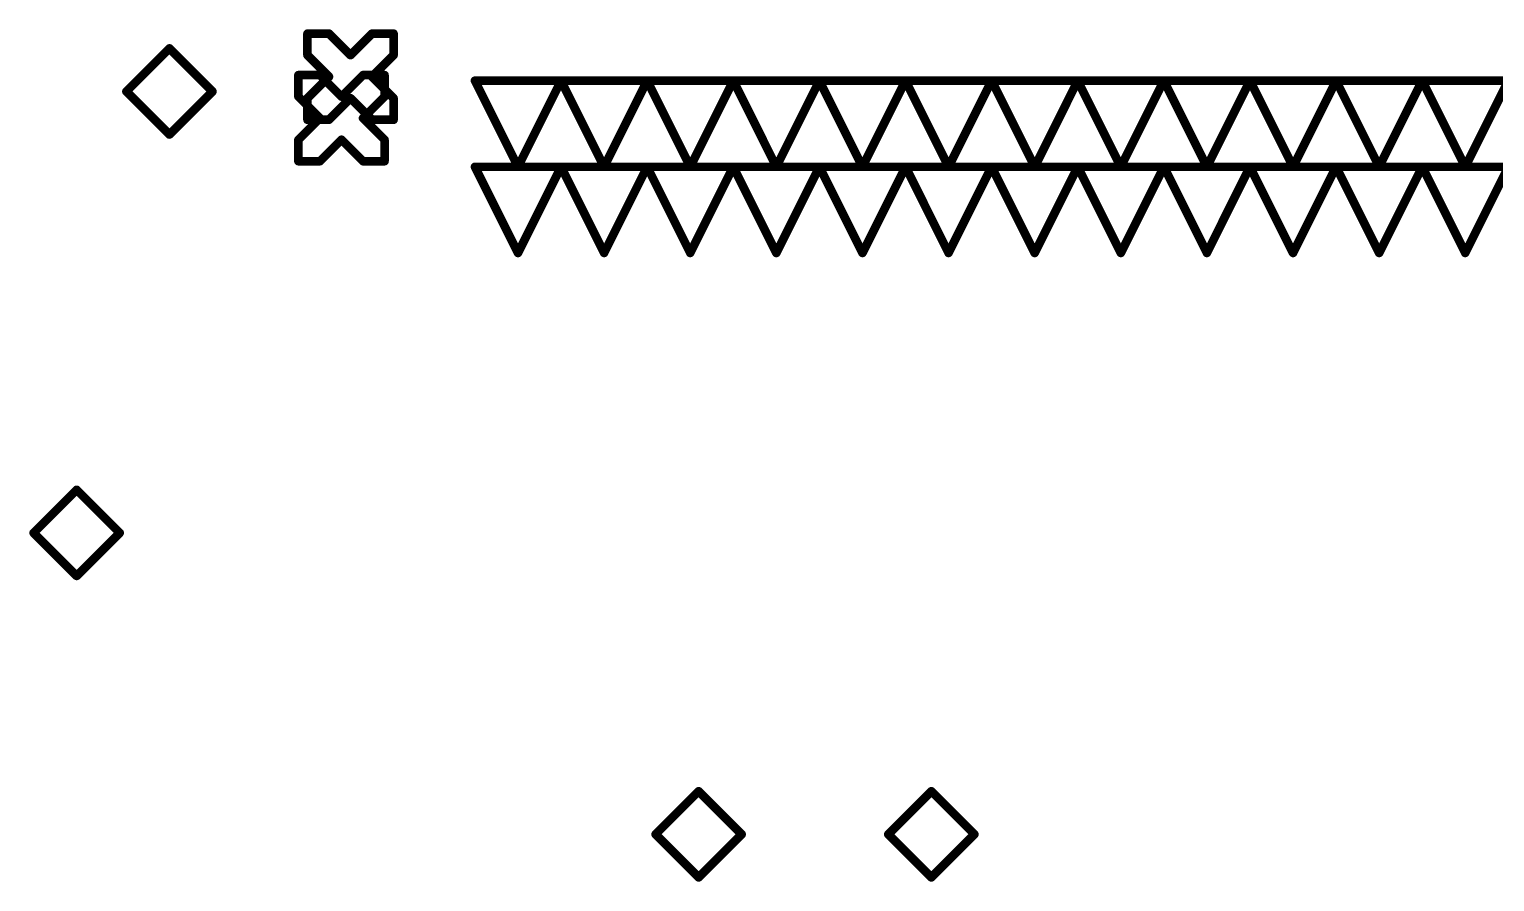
# Model space of a CAD drawing. Header units: inches. Extents: x 0 to 280, y 0 to 265.
# Drawn here: x 43.15 to 77.18, y 143.4 to 163.19 of the extents above; entities that cross this region are included whole.
import ezdxf

# ---------------------------------------------------------------- set-up
doc = ezdxf.new("R2010")
doc.units = ezdxf.units.IN
doc.layers.add('Drill Drawing', color=1, linetype='Continuous')

msp = doc.modelspace()

# ---------------------------------------------------------------- linework, layer by layer
at = {"layer": 'Drill Drawing'}
for points in [[(49.61, 162.593, 0.2, 0.2, 0), (49.61, 163.093, 0.2, 0.2, 0)], [(49.61, 163.093, 0.2, 0.2, 0), (50.11, 163.093, 0.2, 0.2, 0)], [(50.11, 163.093, 0.2, 0.2, 0), (50.61, 162.593, 0.2, 0.2, 0)], [(50.61, 162.593, 0.2, 0.2, 0), (51.11, 163.093, 0.2, 0.2, 0)], [(51.11, 163.093, 0.2, 0.2, 0), (51.61, 163.093, 0.2, 0.2, 0)], [(51.61, 162.593, 0.2, 0.2, 0), (51.61, 163.093, 0.2, 0.2, 0)], [(45.405, 161.75, 0.2, 0.2, 0), (46.405, 162.75, 0.2, 0.2, 0)], [(46.405, 162.75, 0.2, 0.2, 0), (47.405, 161.75, 0.2, 0.2, 0)], [(49.61, 162.593, 0.2, 0.2, 0), (50.11, 162.093, 0.2, 0.2, 0)], [(51.11, 162.093, 0.2, 0.2, 0), (51.61, 162.593, 0.2, 0.2, 0)], [(49.4, 161.63, 0.2, 0.2, 0), (49.4, 162.13, 0.2, 0.2, 0)], [(49.4, 162.13, 0.2, 0.2, 0), (49.9, 162.13, 0.2, 0.2, 0)], [(49.61, 161.593, 0.2, 0.2, 0), (50.11, 162.093, 0.2, 0.2, 0)], [(49.9, 162.13, 0.2, 0.2, 0), (50.4, 161.63, 0.2, 0.2, 0)], [(50.4, 161.63, 0.2, 0.2, 0), (50.9, 162.13, 0.2, 0.2, 0)], [(50.9, 162.13, 0.2, 0.2, 0), (51.4, 162.13, 0.2, 0.2, 0)], [(51.11, 162.093, 0.2, 0.2, 0), (51.61, 161.593, 0.2, 0.2, 0)], [(51.4, 161.63, 0.2, 0.2, 0), (51.4, 162.13, 0.2, 0.2, 0)], [(53.5, 162, 0.2, 0.2, 0), (55.5, 162, 0.2, 0.2, 0)], [(53.5, 162, 0.2, 0.2, 0), (54.5, 160, 0.2, 0.2, 0)], [(54.5, 160, 0.2, 0.2, 0), (55.5, 162, 0.2, 0.2, 0)], [(55.5, 162, 0.2, 0.2, 0), (57.5, 162, 0.2, 0.2, 0)], [(55.5, 162, 0.2, 0.2, 0), (56.5, 160, 0.2, 0.2, 0)], [(56.5, 160, 0.2, 0.2, 0), (57.5, 162, 0.2, 0.2, 0)], [(57.5, 162, 0.2, 0.2, 0), (59.5, 162, 0.2, 0.2, 0)], [(57.5, 162, 0.2, 0.2, 0), (58.5, 160, 0.2, 0.2, 0)], [(58.5, 160, 0.2, 0.2, 0), (59.5, 162, 0.2, 0.2, 0)], [(59.5, 162, 0.2, 0.2, 0), (61.5, 162, 0.2, 0.2, 0)], [(59.5, 162, 0.2, 0.2, 0), (60.5, 160, 0.2, 0.2, 0)], [(60.5, 160, 0.2, 0.2, 0), (61.5, 162, 0.2, 0.2, 0)], [(61.5, 162, 0.2, 0.2, 0), (63.5, 162, 0.2, 0.2, 0)], [(61.5, 162, 0.2, 0.2, 0), (62.5, 160, 0.2, 0.2, 0)], [(62.5, 160, 0.2, 0.2, 0), (63.5, 162, 0.2, 0.2, 0)], [(63.5, 162, 0.2, 0.2, 0), (65.5, 162, 0.2, 0.2, 0)], [(63.5, 162, 0.2, 0.2, 0), (64.5, 160, 0.2, 0.2, 0)], [(64.5, 160, 0.2, 0.2, 0), (65.5, 162, 0.2, 0.2, 0)], [(65.5, 162, 0.2, 0.2, 0), (67.5, 162, 0.2, 0.2, 0)], [(65.5, 162, 0.2, 0.2, 0), (66.5, 160, 0.2, 0.2, 0)], [(66.5, 160, 0.2, 0.2, 0), (67.5, 162, 0.2, 0.2, 0)], [(67.5, 162, 0.2, 0.2, 0), (69.5, 162, 0.2, 0.2, 0)], [(67.5, 162, 0.2, 0.2, 0), (68.5, 160, 0.2, 0.2, 0)], [(68.5, 160, 0.2, 0.2, 0), (69.5, 162, 0.2, 0.2, 0)], [(69.5, 162, 0.2, 0.2, 0), (71.5, 162, 0.2, 0.2, 0)], [(69.5, 162, 0.2, 0.2, 0), (70.5, 160, 0.2, 0.2, 0)], [(70.5, 160, 0.2, 0.2, 0), (71.5, 162, 0.2, 0.2, 0)], [(71.5, 162, 0.2, 0.2, 0), (73.5, 162, 0.2, 0.2, 0)], [(71.5, 162, 0.2, 0.2, 0), (72.5, 160, 0.2, 0.2, 0)], [(72.5, 160, 0.2, 0.2, 0), (73.5, 162, 0.2, 0.2, 0)], [(73.5, 162, 0.2, 0.2, 0), (75.5, 162, 0.2, 0.2, 0)], [(73.5, 162, 0.2, 0.2, 0), (74.5, 160, 0.2, 0.2, 0)], [(74.5, 160, 0.2, 0.2, 0), (75.5, 162, 0.2, 0.2, 0)], [(75.5, 162, 0.2, 0.2, 0), (77.5, 162, 0.2, 0.2, 0)], [(75.5, 162, 0.2, 0.2, 0), (76.5, 160, 0.2, 0.2, 0)], [(76.5, 160, 0.2, 0.2, 0), (77.5, 162, 0.2, 0.2, 0)], [(45.405, 161.75, 0.2, 0.2, 0), (46.405, 160.75, 0.2, 0.2, 0)], [(46.405, 160.75, 0.2, 0.2, 0), (47.405, 161.75, 0.2, 0.2, 0)], [(49.4, 161.63, 0.2, 0.2, 0), (49.9, 161.13, 0.2, 0.2, 0)], [(49.61, 161.093, 0.2, 0.2, 0), (49.61, 161.593, 0.2, 0.2, 0)], [(50.11, 161.093, 0.2, 0.2, 0), (50.61, 161.593, 0.2, 0.2, 0)], [(50.61, 161.593, 0.2, 0.2, 0), (51.11, 161.093, 0.2, 0.2, 0)], [(50.9, 161.13, 0.2, 0.2, 0), (51.4, 161.63, 0.2, 0.2, 0)], [(51.61, 161.093, 0.2, 0.2, 0), (51.61, 161.593, 0.2, 0.2, 0)], [(49.4, 160.63, 0.2, 0.2, 0), (49.9, 161.13, 0.2, 0.2, 0)], [(49.61, 161.093, 0.2, 0.2, 0), (50.11, 161.093, 0.2, 0.2, 0)], [(50.9, 161.13, 0.2, 0.2, 0), (51.4, 160.63, 0.2, 0.2, 0)], [(51.11, 161.093, 0.2, 0.2, 0), (51.61, 161.093, 0.2, 0.2, 0)], [(49.4, 160.13, 0.2, 0.2, 0), (49.4, 160.63, 0.2, 0.2, 0)], [(49.9, 160.13, 0.2, 0.2, 0), (50.4, 160.63, 0.2, 0.2, 0)], [(50.4, 160.63, 0.2, 0.2, 0), (50.9, 160.13, 0.2, 0.2, 0)], [(51.4, 160.13, 0.2, 0.2, 0), (51.4, 160.63, 0.2, 0.2, 0)], [(49.4, 160.13, 0.2, 0.2, 0), (49.9, 160.13, 0.2, 0.2, 0)], [(50.9, 160.13, 0.2, 0.2, 0), (51.4, 160.13, 0.2, 0.2, 0)], [(53.5, 160, 0.2, 0.2, 0), (55.5, 160, 0.2, 0.2, 0)], [(53.5, 160, 0.2, 0.2, 0), (54.5, 158, 0.2, 0.2, 0)], [(54.5, 158, 0.2, 0.2, 0), (55.5, 160, 0.2, 0.2, 0)], [(55.5, 160, 0.2, 0.2, 0), (57.5, 160, 0.2, 0.2, 0)], [(55.5, 160, 0.2, 0.2, 0), (56.5, 158, 0.2, 0.2, 0)], [(56.5, 158, 0.2, 0.2, 0), (57.5, 160, 0.2, 0.2, 0)], [(57.5, 160, 0.2, 0.2, 0), (59.5, 160, 0.2, 0.2, 0)], [(57.5, 160, 0.2, 0.2, 0), (58.5, 158, 0.2, 0.2, 0)], [(58.5, 158, 0.2, 0.2, 0), (59.5, 160, 0.2, 0.2, 0)], [(59.5, 160, 0.2, 0.2, 0), (61.5, 160, 0.2, 0.2, 0)], [(59.5, 160, 0.2, 0.2, 0), (60.5, 158, 0.2, 0.2, 0)], [(60.5, 158, 0.2, 0.2, 0), (61.5, 160, 0.2, 0.2, 0)], [(61.5, 160, 0.2, 0.2, 0), (63.5, 160, 0.2, 0.2, 0)], [(61.5, 160, 0.2, 0.2, 0), (62.5, 158, 0.2, 0.2, 0)], [(62.5, 158, 0.2, 0.2, 0), (63.5, 160, 0.2, 0.2, 0)], [(63.5, 160, 0.2, 0.2, 0), (65.5, 160, 0.2, 0.2, 0)], [(63.5, 160, 0.2, 0.2, 0), (64.5, 158, 0.2, 0.2, 0)], [(64.5, 158, 0.2, 0.2, 0), (65.5, 160, 0.2, 0.2, 0)], [(65.5, 160, 0.2, 0.2, 0), (67.5, 160, 0.2, 0.2, 0)], [(65.5, 160, 0.2, 0.2, 0), (66.5, 158, 0.2, 0.2, 0)], [(66.5, 158, 0.2, 0.2, 0), (67.5, 160, 0.2, 0.2, 0)], [(67.5, 160, 0.2, 0.2, 0), (69.5, 160, 0.2, 0.2, 0)], [(67.5, 160, 0.2, 0.2, 0), (68.5, 158, 0.2, 0.2, 0)], [(68.5, 158, 0.2, 0.2, 0), (69.5, 160, 0.2, 0.2, 0)], [(69.5, 160, 0.2, 0.2, 0), (71.5, 160, 0.2, 0.2, 0)], [(69.5, 160, 0.2, 0.2, 0), (70.5, 158, 0.2, 0.2, 0)], [(70.5, 158, 0.2, 0.2, 0), (71.5, 160, 0.2, 0.2, 0)], [(71.5, 160, 0.2, 0.2, 0), (73.5, 160, 0.2, 0.2, 0)], [(71.5, 160, 0.2, 0.2, 0), (72.5, 158, 0.2, 0.2, 0)], [(72.5, 158, 0.2, 0.2, 0), (73.5, 160, 0.2, 0.2, 0)], [(73.5, 160, 0.2, 0.2, 0), (75.5, 160, 0.2, 0.2, 0)], [(73.5, 160, 0.2, 0.2, 0), (74.5, 158, 0.2, 0.2, 0)], [(74.5, 158, 0.2, 0.2, 0), (75.5, 160, 0.2, 0.2, 0)], [(75.5, 160, 0.2, 0.2, 0), (77.5, 160, 0.2, 0.2, 0)], [(75.5, 160, 0.2, 0.2, 0), (76.5, 158, 0.2, 0.2, 0)], [(76.5, 158, 0.2, 0.2, 0), (77.5, 160, 0.2, 0.2, 0)], [(43.25, 151.5, 0.2, 0.2, 0), (44.25, 152.5, 0.2, 0.2, 0)], [(44.25, 152.5, 0.2, 0.2, 0), (45.25, 151.5, 0.2, 0.2, 0)], [(43.25, 151.5, 0.2, 0.2, 0), (44.25, 150.5, 0.2, 0.2, 0)], [(44.25, 150.5, 0.2, 0.2, 0), (45.25, 151.5, 0.2, 0.2, 0)], [(57.695, 144.5, 0.2, 0.2, 0), (58.695, 145.5, 0.2, 0.2, 0)], [(58.695, 145.5, 0.2, 0.2, 0), (59.695, 144.5, 0.2, 0.2, 0)], [(63.1, 144.5, 0.2, 0.2, 0), (64.1, 145.5, 0.2, 0.2, 0)], [(64.1, 145.5, 0.2, 0.2, 0), (65.1, 144.5, 0.2, 0.2, 0)], [(57.695, 144.5, 0.2, 0.2, 0), (58.695, 143.5, 0.2, 0.2, 0)], [(58.695, 143.5, 0.2, 0.2, 0), (59.695, 144.5, 0.2, 0.2, 0)], [(63.1, 144.5, 0.2, 0.2, 0), (64.1, 143.5, 0.2, 0.2, 0)], [(64.1, 143.5, 0.2, 0.2, 0), (65.1, 144.5, 0.2, 0.2, 0)]]:
    msp.add_lwpolyline(points, format="xyseb", dxfattribs=at)
for points in [[(49.56, 163.093, 0.1, 0.1, 1), (49.66, 163.093, 0.1, 0.1, 1)], [(49.56, 163.093, 0.1, 0.1, 1), (49.66, 163.093, 0.1, 0.1, 1)], [(50.06, 163.093, 0.1, 0.1, 1), (50.16, 163.093, 0.1, 0.1, 1)], [(50.06, 163.093, 0.1, 0.1, 1), (50.16, 163.093, 0.1, 0.1, 1)], [(51.06, 163.093, 0.1, 0.1, 1), (51.16, 163.093, 0.1, 0.1, 1)], [(51.06, 163.093, 0.1, 0.1, 1), (51.16, 163.093, 0.1, 0.1, 1)], [(51.56, 163.093, 0.1, 0.1, 1), (51.66, 163.093, 0.1, 0.1, 1)], [(51.56, 163.093, 0.1, 0.1, 1), (51.66, 163.093, 0.1, 0.1, 1)], [(46.355, 162.75, 0.1, 0.1, 1), (46.455, 162.75, 0.1, 0.1, 1)], [(46.355, 162.75, 0.1, 0.1, 1), (46.455, 162.75, 0.1, 0.1, 1)], [(49.56, 162.593, 0.1, 0.1, 1), (49.66, 162.593, 0.1, 0.1, 1)], [(49.56, 162.593, 0.1, 0.1, 1), (49.66, 162.593, 0.1, 0.1, 1)], [(50.56, 162.593, 0.1, 0.1, 1), (50.66, 162.593, 0.1, 0.1, 1)], [(50.56, 162.593, 0.1, 0.1, 1), (50.66, 162.593, 0.1, 0.1, 1)], [(51.56, 162.593, 0.1, 0.1, 1), (51.66, 162.593, 0.1, 0.1, 1)], [(51.56, 162.593, 0.1, 0.1, 1), (51.66, 162.593, 0.1, 0.1, 1)], [(49.35, 162.13, 0.1, 0.1, 1), (49.45, 162.13, 0.1, 0.1, 1)], [(49.35, 162.13, 0.1, 0.1, 1), (49.45, 162.13, 0.1, 0.1, 1)], [(49.85, 162.13, 0.1, 0.1, 1), (49.95, 162.13, 0.1, 0.1, 1)], [(49.85, 162.13, 0.1, 0.1, 1), (49.95, 162.13, 0.1, 0.1, 1)], [(50.06, 162.093, 0.1, 0.1, 1), (50.16, 162.093, 0.1, 0.1, 1)], [(50.06, 162.093, 0.1, 0.1, 1), (50.16, 162.093, 0.1, 0.1, 1)], [(50.85, 162.13, 0.1, 0.1, 1), (50.95, 162.13, 0.1, 0.1, 1)], [(50.85, 162.13, 0.1, 0.1, 1), (50.95, 162.13, 0.1, 0.1, 1)], [(51.06, 162.093, 0.1, 0.1, 1), (51.16, 162.093, 0.1, 0.1, 1)], [(51.06, 162.093, 0.1, 0.1, 1), (51.16, 162.093, 0.1, 0.1, 1)], [(51.35, 162.13, 0.1, 0.1, 1), (51.45, 162.13, 0.1, 0.1, 1)], [(51.35, 162.13, 0.1, 0.1, 1), (51.45, 162.13, 0.1, 0.1, 1)], [(53.45, 162, 0.1, 0.1, 1), (53.55, 162, 0.1, 0.1, 1)], [(53.45, 162, 0.1, 0.1, 1), (53.55, 162, 0.1, 0.1, 1)], [(55.45, 162, 0.1, 0.1, 1), (55.55, 162, 0.1, 0.1, 1)], [(55.45, 162, 0.1, 0.1, 1), (55.55, 162, 0.1, 0.1, 1)], [(55.45, 162, 0.1, 0.1, 1), (55.55, 162, 0.1, 0.1, 1)], [(55.45, 162, 0.1, 0.1, 1), (55.55, 162, 0.1, 0.1, 1)], [(57.45, 162, 0.1, 0.1, 1), (57.55, 162, 0.1, 0.1, 1)], [(57.45, 162, 0.1, 0.1, 1), (57.55, 162, 0.1, 0.1, 1)], [(57.45, 162, 0.1, 0.1, 1), (57.55, 162, 0.1, 0.1, 1)], [(57.45, 162, 0.1, 0.1, 1), (57.55, 162, 0.1, 0.1, 1)], [(59.45, 162, 0.1, 0.1, 1), (59.55, 162, 0.1, 0.1, 1)], [(59.45, 162, 0.1, 0.1, 1), (59.55, 162, 0.1, 0.1, 1)], [(59.45, 162, 0.1, 0.1, 1), (59.55, 162, 0.1, 0.1, 1)], [(59.45, 162, 0.1, 0.1, 1), (59.55, 162, 0.1, 0.1, 1)], [(61.45, 162, 0.1, 0.1, 1), (61.55, 162, 0.1, 0.1, 1)], [(61.45, 162, 0.1, 0.1, 1), (61.55, 162, 0.1, 0.1, 1)], [(61.45, 162, 0.1, 0.1, 1), (61.55, 162, 0.1, 0.1, 1)], [(61.45, 162, 0.1, 0.1, 1), (61.55, 162, 0.1, 0.1, 1)], [(63.45, 162, 0.1, 0.1, 1), (63.55, 162, 0.1, 0.1, 1)], [(63.45, 162, 0.1, 0.1, 1), (63.55, 162, 0.1, 0.1, 1)], [(63.45, 162, 0.1, 0.1, 1), (63.55, 162, 0.1, 0.1, 1)], [(63.45, 162, 0.1, 0.1, 1), (63.55, 162, 0.1, 0.1, 1)], [(65.45, 162, 0.1, 0.1, 1), (65.55, 162, 0.1, 0.1, 1)], [(65.45, 162, 0.1, 0.1, 1), (65.55, 162, 0.1, 0.1, 1)], [(65.45, 162, 0.1, 0.1, 1), (65.55, 162, 0.1, 0.1, 1)], [(65.45, 162, 0.1, 0.1, 1), (65.55, 162, 0.1, 0.1, 1)], [(67.45, 162, 0.1, 0.1, 1), (67.55, 162, 0.1, 0.1, 1)], [(67.45, 162, 0.1, 0.1, 1), (67.55, 162, 0.1, 0.1, 1)], [(67.45, 162, 0.1, 0.1, 1), (67.55, 162, 0.1, 0.1, 1)], [(67.45, 162, 0.1, 0.1, 1), (67.55, 162, 0.1, 0.1, 1)], [(69.45, 162, 0.1, 0.1, 1), (69.55, 162, 0.1, 0.1, 1)], [(69.45, 162, 0.1, 0.1, 1), (69.55, 162, 0.1, 0.1, 1)], [(69.45, 162, 0.1, 0.1, 1), (69.55, 162, 0.1, 0.1, 1)], [(69.45, 162, 0.1, 0.1, 1), (69.55, 162, 0.1, 0.1, 1)], [(71.45, 162, 0.1, 0.1, 1), (71.55, 162, 0.1, 0.1, 1)], [(71.45, 162, 0.1, 0.1, 1), (71.55, 162, 0.1, 0.1, 1)], [(71.45, 162, 0.1, 0.1, 1), (71.55, 162, 0.1, 0.1, 1)], [(71.45, 162, 0.1, 0.1, 1), (71.55, 162, 0.1, 0.1, 1)], [(73.45, 162, 0.1, 0.1, 1), (73.55, 162, 0.1, 0.1, 1)], [(73.45, 162, 0.1, 0.1, 1), (73.55, 162, 0.1, 0.1, 1)], [(73.45, 162, 0.1, 0.1, 1), (73.55, 162, 0.1, 0.1, 1)], [(73.45, 162, 0.1, 0.1, 1), (73.55, 162, 0.1, 0.1, 1)], [(75.45, 162, 0.1, 0.1, 1), (75.55, 162, 0.1, 0.1, 1)], [(75.45, 162, 0.1, 0.1, 1), (75.55, 162, 0.1, 0.1, 1)], [(75.45, 162, 0.1, 0.1, 1), (75.55, 162, 0.1, 0.1, 1)], [(75.45, 162, 0.1, 0.1, 1), (75.55, 162, 0.1, 0.1, 1)], [(45.355, 161.75, 0.1, 0.1, 1), (45.455, 161.75, 0.1, 0.1, 1)], [(45.355, 161.75, 0.1, 0.1, 1), (45.455, 161.75, 0.1, 0.1, 1)], [(47.355, 161.75, 0.1, 0.1, 1), (47.455, 161.75, 0.1, 0.1, 1)], [(47.355, 161.75, 0.1, 0.1, 1), (47.455, 161.75, 0.1, 0.1, 1)], [(49.35, 161.63, 0.1, 0.1, 1), (49.45, 161.63, 0.1, 0.1, 1)], [(49.35, 161.63, 0.1, 0.1, 1), (49.45, 161.63, 0.1, 0.1, 1)], [(49.56, 161.593, 0.1, 0.1, 1), (49.66, 161.593, 0.1, 0.1, 1)], [(49.56, 161.593, 0.1, 0.1, 1), (49.66, 161.593, 0.1, 0.1, 1)], [(50.35, 161.63, 0.1, 0.1, 1), (50.45, 161.63, 0.1, 0.1, 1)], [(50.35, 161.63, 0.1, 0.1, 1), (50.45, 161.63, 0.1, 0.1, 1)], [(50.56, 161.593, 0.1, 0.1, 1), (50.66, 161.593, 0.1, 0.1, 1)], [(50.56, 161.593, 0.1, 0.1, 1), (50.66, 161.593, 0.1, 0.1, 1)], [(51.35, 161.63, 0.1, 0.1, 1), (51.45, 161.63, 0.1, 0.1, 1)], [(51.35, 161.63, 0.1, 0.1, 1), (51.45, 161.63, 0.1, 0.1, 1)], [(51.56, 161.593, 0.1, 0.1, 1), (51.66, 161.593, 0.1, 0.1, 1)], [(51.56, 161.593, 0.1, 0.1, 1), (51.66, 161.593, 0.1, 0.1, 1)], [(49.56, 161.093, 0.1, 0.1, 1), (49.66, 161.093, 0.1, 0.1, 1)], [(49.56, 161.093, 0.1, 0.1, 1), (49.66, 161.093, 0.1, 0.1, 1)], [(49.85, 161.13, 0.1, 0.1, 1), (49.95, 161.13, 0.1, 0.1, 1)], [(49.85, 161.13, 0.1, 0.1, 1), (49.95, 161.13, 0.1, 0.1, 1)], [(50.06, 161.093, 0.1, 0.1, 1), (50.16, 161.093, 0.1, 0.1, 1)], [(50.06, 161.093, 0.1, 0.1, 1), (50.16, 161.093, 0.1, 0.1, 1)], [(50.85, 161.13, 0.1, 0.1, 1), (50.95, 161.13, 0.1, 0.1, 1)], [(50.85, 161.13, 0.1, 0.1, 1), (50.95, 161.13, 0.1, 0.1, 1)], [(51.06, 161.093, 0.1, 0.1, 1), (51.16, 161.093, 0.1, 0.1, 1)], [(51.06, 161.093, 0.1, 0.1, 1), (51.16, 161.093, 0.1, 0.1, 1)], [(51.56, 161.093, 0.1, 0.1, 1), (51.66, 161.093, 0.1, 0.1, 1)], [(51.56, 161.093, 0.1, 0.1, 1), (51.66, 161.093, 0.1, 0.1, 1)], [(46.355, 160.75, 0.1, 0.1, 1), (46.455, 160.75, 0.1, 0.1, 1)], [(46.355, 160.75, 0.1, 0.1, 1), (46.455, 160.75, 0.1, 0.1, 1)], [(49.35, 160.63, 0.1, 0.1, 1), (49.45, 160.63, 0.1, 0.1, 1)], [(49.35, 160.63, 0.1, 0.1, 1), (49.45, 160.63, 0.1, 0.1, 1)], [(50.35, 160.63, 0.1, 0.1, 1), (50.45, 160.63, 0.1, 0.1, 1)], [(50.35, 160.63, 0.1, 0.1, 1), (50.45, 160.63, 0.1, 0.1, 1)], [(51.35, 160.63, 0.1, 0.1, 1), (51.45, 160.63, 0.1, 0.1, 1)], [(51.35, 160.63, 0.1, 0.1, 1), (51.45, 160.63, 0.1, 0.1, 1)], [(49.35, 160.13, 0.1, 0.1, 1), (49.45, 160.13, 0.1, 0.1, 1)], [(49.35, 160.13, 0.1, 0.1, 1), (49.45, 160.13, 0.1, 0.1, 1)], [(49.85, 160.13, 0.1, 0.1, 1), (49.95, 160.13, 0.1, 0.1, 1)], [(49.85, 160.13, 0.1, 0.1, 1), (49.95, 160.13, 0.1, 0.1, 1)], [(50.85, 160.13, 0.1, 0.1, 1), (50.95, 160.13, 0.1, 0.1, 1)], [(50.85, 160.13, 0.1, 0.1, 1), (50.95, 160.13, 0.1, 0.1, 1)], [(51.35, 160.13, 0.1, 0.1, 1), (51.45, 160.13, 0.1, 0.1, 1)], [(51.35, 160.13, 0.1, 0.1, 1), (51.45, 160.13, 0.1, 0.1, 1)], [(53.45, 160, 0.1, 0.1, 1), (53.55, 160, 0.1, 0.1, 1)], [(53.45, 160, 0.1, 0.1, 1), (53.55, 160, 0.1, 0.1, 1)], [(54.45, 160, 0.1, 0.1, 1), (54.55, 160, 0.1, 0.1, 1)], [(54.45, 160, 0.1, 0.1, 1), (54.55, 160, 0.1, 0.1, 1)], [(55.45, 160, 0.1, 0.1, 1), (55.55, 160, 0.1, 0.1, 1)], [(55.45, 160, 0.1, 0.1, 1), (55.55, 160, 0.1, 0.1, 1)], [(55.45, 160, 0.1, 0.1, 1), (55.55, 160, 0.1, 0.1, 1)], [(55.45, 160, 0.1, 0.1, 1), (55.55, 160, 0.1, 0.1, 1)], [(56.45, 160, 0.1, 0.1, 1), (56.55, 160, 0.1, 0.1, 1)], [(56.45, 160, 0.1, 0.1, 1), (56.55, 160, 0.1, 0.1, 1)], [(57.45, 160, 0.1, 0.1, 1), (57.55, 160, 0.1, 0.1, 1)], [(57.45, 160, 0.1, 0.1, 1), (57.55, 160, 0.1, 0.1, 1)], [(57.45, 160, 0.1, 0.1, 1), (57.55, 160, 0.1, 0.1, 1)], [(57.45, 160, 0.1, 0.1, 1), (57.55, 160, 0.1, 0.1, 1)], [(58.45, 160, 0.1, 0.1, 1), (58.55, 160, 0.1, 0.1, 1)], [(58.45, 160, 0.1, 0.1, 1), (58.55, 160, 0.1, 0.1, 1)], [(59.45, 160, 0.1, 0.1, 1), (59.55, 160, 0.1, 0.1, 1)], [(59.45, 160, 0.1, 0.1, 1), (59.55, 160, 0.1, 0.1, 1)], [(59.45, 160, 0.1, 0.1, 1), (59.55, 160, 0.1, 0.1, 1)], [(59.45, 160, 0.1, 0.1, 1), (59.55, 160, 0.1, 0.1, 1)], [(60.45, 160, 0.1, 0.1, 1), (60.55, 160, 0.1, 0.1, 1)], [(60.45, 160, 0.1, 0.1, 1), (60.55, 160, 0.1, 0.1, 1)], [(61.45, 160, 0.1, 0.1, 1), (61.55, 160, 0.1, 0.1, 1)], [(61.45, 160, 0.1, 0.1, 1), (61.55, 160, 0.1, 0.1, 1)], [(61.45, 160, 0.1, 0.1, 1), (61.55, 160, 0.1, 0.1, 1)], [(61.45, 160, 0.1, 0.1, 1), (61.55, 160, 0.1, 0.1, 1)], [(62.45, 160, 0.1, 0.1, 1), (62.55, 160, 0.1, 0.1, 1)], [(62.45, 160, 0.1, 0.1, 1), (62.55, 160, 0.1, 0.1, 1)], [(63.45, 160, 0.1, 0.1, 1), (63.55, 160, 0.1, 0.1, 1)], [(63.45, 160, 0.1, 0.1, 1), (63.55, 160, 0.1, 0.1, 1)], [(63.45, 160, 0.1, 0.1, 1), (63.55, 160, 0.1, 0.1, 1)], [(63.45, 160, 0.1, 0.1, 1), (63.55, 160, 0.1, 0.1, 1)], [(64.45, 160, 0.1, 0.1, 1), (64.55, 160, 0.1, 0.1, 1)], [(64.45, 160, 0.1, 0.1, 1), (64.55, 160, 0.1, 0.1, 1)], [(65.45, 160, 0.1, 0.1, 1), (65.55, 160, 0.1, 0.1, 1)], [(65.45, 160, 0.1, 0.1, 1), (65.55, 160, 0.1, 0.1, 1)], [(65.45, 160, 0.1, 0.1, 1), (65.55, 160, 0.1, 0.1, 1)], [(65.45, 160, 0.1, 0.1, 1), (65.55, 160, 0.1, 0.1, 1)], [(66.45, 160, 0.1, 0.1, 1), (66.55, 160, 0.1, 0.1, 1)], [(66.45, 160, 0.1, 0.1, 1), (66.55, 160, 0.1, 0.1, 1)], [(67.45, 160, 0.1, 0.1, 1), (67.55, 160, 0.1, 0.1, 1)], [(67.45, 160, 0.1, 0.1, 1), (67.55, 160, 0.1, 0.1, 1)], [(67.45, 160, 0.1, 0.1, 1), (67.55, 160, 0.1, 0.1, 1)], [(67.45, 160, 0.1, 0.1, 1), (67.55, 160, 0.1, 0.1, 1)], [(68.45, 160, 0.1, 0.1, 1), (68.55, 160, 0.1, 0.1, 1)], [(68.45, 160, 0.1, 0.1, 1), (68.55, 160, 0.1, 0.1, 1)], [(69.45, 160, 0.1, 0.1, 1), (69.55, 160, 0.1, 0.1, 1)], [(69.45, 160, 0.1, 0.1, 1), (69.55, 160, 0.1, 0.1, 1)], [(69.45, 160, 0.1, 0.1, 1), (69.55, 160, 0.1, 0.1, 1)], [(69.45, 160, 0.1, 0.1, 1), (69.55, 160, 0.1, 0.1, 1)], [(70.45, 160, 0.1, 0.1, 1), (70.55, 160, 0.1, 0.1, 1)], [(70.45, 160, 0.1, 0.1, 1), (70.55, 160, 0.1, 0.1, 1)], [(71.45, 160, 0.1, 0.1, 1), (71.55, 160, 0.1, 0.1, 1)], [(71.45, 160, 0.1, 0.1, 1), (71.55, 160, 0.1, 0.1, 1)], [(71.45, 160, 0.1, 0.1, 1), (71.55, 160, 0.1, 0.1, 1)], [(71.45, 160, 0.1, 0.1, 1), (71.55, 160, 0.1, 0.1, 1)], [(72.45, 160, 0.1, 0.1, 1), (72.55, 160, 0.1, 0.1, 1)], [(72.45, 160, 0.1, 0.1, 1), (72.55, 160, 0.1, 0.1, 1)], [(73.45, 160, 0.1, 0.1, 1), (73.55, 160, 0.1, 0.1, 1)], [(73.45, 160, 0.1, 0.1, 1), (73.55, 160, 0.1, 0.1, 1)], [(73.45, 160, 0.1, 0.1, 1), (73.55, 160, 0.1, 0.1, 1)], [(73.45, 160, 0.1, 0.1, 1), (73.55, 160, 0.1, 0.1, 1)], [(74.45, 160, 0.1, 0.1, 1), (74.55, 160, 0.1, 0.1, 1)], [(74.45, 160, 0.1, 0.1, 1), (74.55, 160, 0.1, 0.1, 1)], [(75.45, 160, 0.1, 0.1, 1), (75.55, 160, 0.1, 0.1, 1)], [(75.45, 160, 0.1, 0.1, 1), (75.55, 160, 0.1, 0.1, 1)], [(75.45, 160, 0.1, 0.1, 1), (75.55, 160, 0.1, 0.1, 1)], [(75.45, 160, 0.1, 0.1, 1), (75.55, 160, 0.1, 0.1, 1)], [(76.45, 160, 0.1, 0.1, 1), (76.55, 160, 0.1, 0.1, 1)], [(76.45, 160, 0.1, 0.1, 1), (76.55, 160, 0.1, 0.1, 1)], [(54.45, 158, 0.1, 0.1, 1), (54.55, 158, 0.1, 0.1, 1)], [(54.45, 158, 0.1, 0.1, 1), (54.55, 158, 0.1, 0.1, 1)], [(56.45, 158, 0.1, 0.1, 1), (56.55, 158, 0.1, 0.1, 1)], [(56.45, 158, 0.1, 0.1, 1), (56.55, 158, 0.1, 0.1, 1)], [(58.45, 158, 0.1, 0.1, 1), (58.55, 158, 0.1, 0.1, 1)], [(58.45, 158, 0.1, 0.1, 1), (58.55, 158, 0.1, 0.1, 1)], [(60.45, 158, 0.1, 0.1, 1), (60.55, 158, 0.1, 0.1, 1)], [(60.45, 158, 0.1, 0.1, 1), (60.55, 158, 0.1, 0.1, 1)], [(62.45, 158, 0.1, 0.1, 1), (62.55, 158, 0.1, 0.1, 1)], [(62.45, 158, 0.1, 0.1, 1), (62.55, 158, 0.1, 0.1, 1)], [(64.45, 158, 0.1, 0.1, 1), (64.55, 158, 0.1, 0.1, 1)], [(64.45, 158, 0.1, 0.1, 1), (64.55, 158, 0.1, 0.1, 1)], [(66.45, 158, 0.1, 0.1, 1), (66.55, 158, 0.1, 0.1, 1)], [(66.45, 158, 0.1, 0.1, 1), (66.55, 158, 0.1, 0.1, 1)], [(68.45, 158, 0.1, 0.1, 1), (68.55, 158, 0.1, 0.1, 1)], [(68.45, 158, 0.1, 0.1, 1), (68.55, 158, 0.1, 0.1, 1)], [(70.45, 158, 0.1, 0.1, 1), (70.55, 158, 0.1, 0.1, 1)], [(70.45, 158, 0.1, 0.1, 1), (70.55, 158, 0.1, 0.1, 1)], [(72.45, 158, 0.1, 0.1, 1), (72.55, 158, 0.1, 0.1, 1)], [(72.45, 158, 0.1, 0.1, 1), (72.55, 158, 0.1, 0.1, 1)], [(74.45, 158, 0.1, 0.1, 1), (74.55, 158, 0.1, 0.1, 1)], [(74.45, 158, 0.1, 0.1, 1), (74.55, 158, 0.1, 0.1, 1)], [(76.45, 158, 0.1, 0.1, 1), (76.55, 158, 0.1, 0.1, 1)], [(76.45, 158, 0.1, 0.1, 1), (76.55, 158, 0.1, 0.1, 1)], [(44.2, 152.5, 0.1, 0.1, 1), (44.3, 152.5, 0.1, 0.1, 1)], [(44.2, 152.5, 0.1, 0.1, 1), (44.3, 152.5, 0.1, 0.1, 1)], [(43.2, 151.5, 0.1, 0.1, 1), (43.3, 151.5, 0.1, 0.1, 1)], [(43.2, 151.5, 0.1, 0.1, 1), (43.3, 151.5, 0.1, 0.1, 1)], [(45.2, 151.5, 0.1, 0.1, 1), (45.3, 151.5, 0.1, 0.1, 1)], [(45.2, 151.5, 0.1, 0.1, 1), (45.3, 151.5, 0.1, 0.1, 1)], [(44.2, 150.5, 0.1, 0.1, 1), (44.3, 150.5, 0.1, 0.1, 1)], [(44.2, 150.5, 0.1, 0.1, 1), (44.3, 150.5, 0.1, 0.1, 1)], [(58.645, 145.5, 0.1, 0.1, 1), (58.745, 145.5, 0.1, 0.1, 1)], [(58.645, 145.5, 0.1, 0.1, 1), (58.745, 145.5, 0.1, 0.1, 1)], [(64.05, 145.5, 0.1, 0.1, 1), (64.15, 145.5, 0.1, 0.1, 1)], [(64.05, 145.5, 0.1, 0.1, 1), (64.15, 145.5, 0.1, 0.1, 1)], [(57.645, 144.5, 0.1, 0.1, 1), (57.745, 144.5, 0.1, 0.1, 1)], [(57.645, 144.5, 0.1, 0.1, 1), (57.745, 144.5, 0.1, 0.1, 1)], [(59.645, 144.5, 0.1, 0.1, 1), (59.745, 144.5, 0.1, 0.1, 1)], [(59.645, 144.5, 0.1, 0.1, 1), (59.745, 144.5, 0.1, 0.1, 1)], [(63.05, 144.5, 0.1, 0.1, 1), (63.15, 144.5, 0.1, 0.1, 1)], [(63.05, 144.5, 0.1, 0.1, 1), (63.15, 144.5, 0.1, 0.1, 1)], [(65.05, 144.5, 0.1, 0.1, 1), (65.15, 144.5, 0.1, 0.1, 1)], [(65.05, 144.5, 0.1, 0.1, 1), (65.15, 144.5, 0.1, 0.1, 1)], [(58.645, 143.5, 0.1, 0.1, 1), (58.745, 143.5, 0.1, 0.1, 1)], [(58.645, 143.5, 0.1, 0.1, 1), (58.745, 143.5, 0.1, 0.1, 1)], [(64.05, 143.5, 0.1, 0.1, 1), (64.15, 143.5, 0.1, 0.1, 1)], [(64.05, 143.5, 0.1, 0.1, 1), (64.15, 143.5, 0.1, 0.1, 1)]]:
    msp.add_lwpolyline(points, format="xyseb", close=True, dxfattribs=at)

doc.saveas('drawing.dxf')
